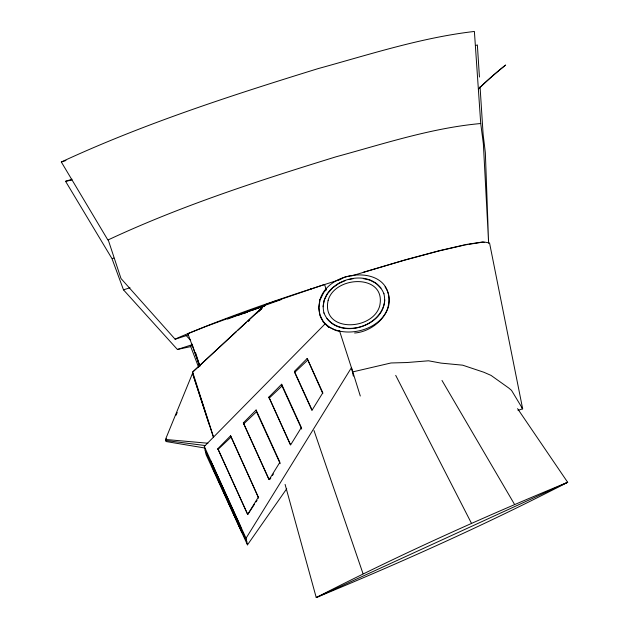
<?xml version="1.0" encoding="UTF-8"?>
<svg xmlns="http://www.w3.org/2000/svg" width="629" height="629" viewBox="0 0 629 629"><rect width="100%" height="100%" fill="white"/><g stroke="black" fill="none" stroke-linecap="round" stroke-linejoin="round"><path stroke-width="0.94" d="M192.82 374.554L192.631 372.069L265.147 304.688L324.548 284.481M319.846 301.039L318.706 307.77L319.807 315.192L322.087 319.595M323.07 306.787L324.234 300.182L327.426 293.806L332.427 288.082M384.799 299.868C382.731 325.964 343.898 338.512 326.931 318.596M204.456 447.942L165.938 441.511L165.482 439.459L192.545 373.312L213.498 437.414M166.449 438.68L165.71 440.481L205.597 445.607M176.104 415.195L177.221 412.482M320.012 300.072L323.636 292.634L326.199 289.568M258.417 497.028L247.684 514.396L217.831 448.705L230.584 435.779L258.621 497.94L230.584 435.779M286.73 488.749L247.48 544.856L246.033 538.282L351.477 367.611L353.349 376.118M269.81 479.479L270.847 477.898M272.404 475.524L273.442 473.944M254.47 504.269L247.716 514.546L217.831 448.705M256.027 501.895L257.064 500.314M247.48 544.856L206.115 454.681L204.307 446.456L325.279 323.691L328.715 326.954L335.91 330.524L339.715 331.271M243.344 422.877L256.113 409.998L279.889 462.276L269.149 479.652L243.344 422.877L268.882 479.377M268.882 397.119L281.643 384.24L301.354 427.531L290.622 444.907L268.882 397.119L290.386 444.789M307.18 358.491L294.411 371.362L312.086 410.155L322.819 392.779L307.18 358.491L322.803 393.62M248.306 321.427L249.713 320.051M256.758 313.211L261.688 308.422M258.912 311.347L261.035 309.311M478.465 88.988L483.96 83.743A388.242 387.464 -31.5 0 1 505.645 65.039A388.242 386.686 -4.5 0 0 483.937 83.657L478.433 88.878M260.909 309.413L262.151 308.218M307.565 360.26L294.647 372.454L311.898 410.226M269.118 398.196L282.028 386.002L281.643 384.24M243.588 423.977L256.506 411.791L256.113 409.998M217.988 449.436L230.906 437.241M236.473 331.562L192.631 372.069L213.601 437.281M237.904 330.233L246.529 322.26M247.968 320.939L261.617 308.32M263.779 306.323L265.21 304.994M333.142 287.563L338.889 283.412L345.557 280.471M188.456 334.927L175.145 339.235L120.996 278.513L108.219 239.869C181.592 205.581 258.889 180.602 336.161 156.755C383.808 143.821 431.329 128.002 480.729 123.52L483.363 143.742L488.631 243.258L485.352 152.761L483.127 134.417L480.061 86.763M107.905 240.05L61.328 162.015L61.681 161.81C144.348 123.536 231.268 95.451 318.18 68.592C369.726 54.456 421.115 37.622 474.392 31.45L480.729 123.52M517.557 408.638L567.673 482.301C482.419 517.439 398.259 555.399 316.238 597.55L285.086 484.401M175.145 339.235L177.881 337.859C231 315.09 285.904 296.77 340.957 279.307M338.032 280.125L345.337 276.925L352.295 275.549M187.78 333.708L205.604 326.577A317.857 24.138 -18 0 1 260.705 306.834L265.265 305.246L227.533 319.092M242.92 313.722L247.441 312M244.587 313.053L247.291 312.023M237.55 315.609L245.695 312.519M274.315 301.44L275.84 300.89M252.04 310.262L264.935 305.686M266.177 304.908L281.635 299.428M246.552 312.212L264.935 305.749M61.328 162.015L65.935 160.521M475.508 45.54L477.364 44.942L479.432 77.037M198.646 367.36L190.721 346.563L192.026 344.024L190.626 346.626L177.402 349.465L123.496 289.859L111.993 258.637L65.573 181.309L72.028 179.218M113.825 258.039L112.339 258.598M123.496 289.859L130.022 287.744M177.402 349.465L191.609 344.865M517.997 410.352L522.668 408.842L489.551 242.975L483.379 241.866L466.545 244.429L440.198 250.468L406.145 259.588L351.697 275.864M363.318 272.286L403.566 260.453L438.311 251.113L464.257 245.106M310.301 289.128L311.276 288.9M339.558 330.933L352.783 371.888L390.994 362.972L406.853 362.54L428.514 360.794L441.063 363.114L462.677 365.182L483.866 372.258L491.029 375.395L508.798 388.054L511.519 390.365L522.668 408.842L521.551 407.325M349.056 279.535L353.506 278.584M354.607 332.993C375.772 331.703 399.101 307.557 385.066 286.84M71.73 180.098L65.573 181.309M465.177 244.885L467.088 244.595M468.99 244.296L482.341 242.212L484.141 242.519M165.482 439.459L207.916 443.233M363.303 278.6L369.789 280.094L376.118 283.396L380.938 288.058M323.235 321.804L326.089 324.54L325.279 323.691M328.825 327.465L323.306 322.119L320.318 316.395M186.027 335.343L190.642 340.415M441.99 380.451L514.601 504.505M383.918 293.774C371.653 263.174 316.08 281.163 324.006 313.163M323.943 312.88C336.208 343.481 391.788 325.492 383.855 293.491M395.712 375.364L471.483 523.344M282.028 386.002L301.692 429.064M256.506 411.791L280.188 463.667M205.211 450.568L211.21 463.707M241.135 529.264L246.757 541.569M204.307 446.456L246.033 538.282M187.89 333.708L199.92 366.204M314.013 430.55L363.035 573.719M192.332 344.928L199.629 366.66M192.545 373.312L209.017 424.119M324.533 284.394L326.333 289.977M195.635 352.806L199.739 365.85M352.783 371.888L360.299 396.011M319.933 299.711C310.624 342.742 378.218 340.25 387.999 307.235C397.3 264.204 329.706 266.688 319.933 299.711M328.134 300.332C320.994 332.615 372.517 331.224 379.672 306.032C386.811 273.749 335.281 275.14 328.134 300.332M567.673 482.301C485.706 524.586 401.436 562.295 316.238 597.55L567.673 482.301M241.74 532L211.572 465.35L241.74 532M240.53 526.52L210.511 460.538L240.773 527.613L240.53 526.52M240.962 528.478L211.037 462.928L241.308 530.043L240.962 528.478"/></g></svg>
